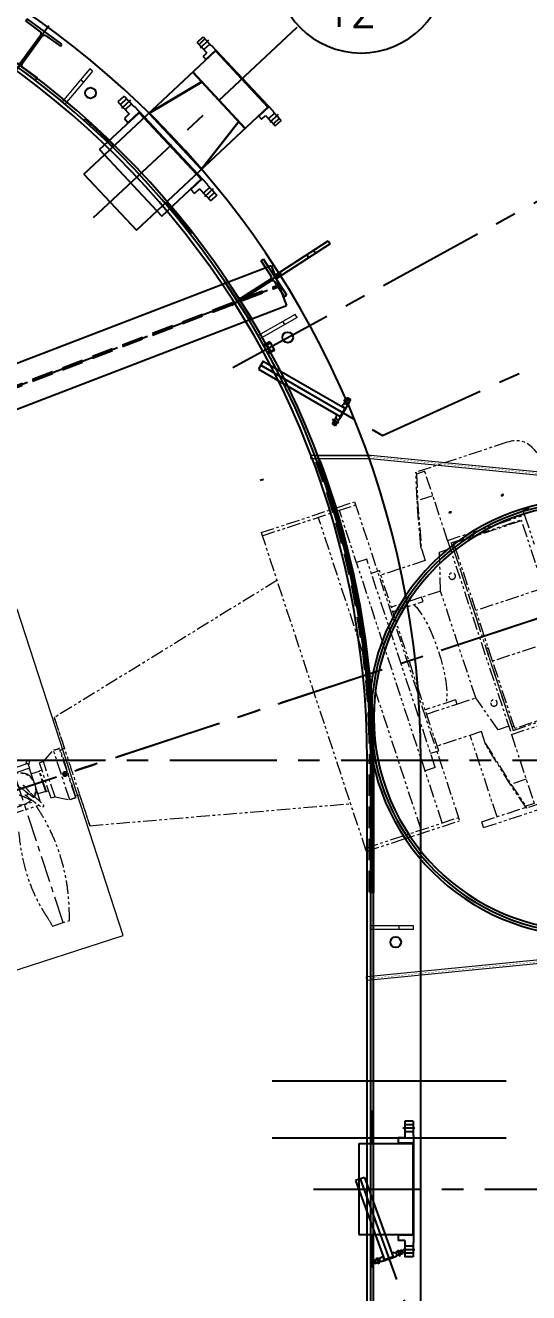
# Model space of a CAD drawing. Extents: x -1889 to 1550, y -1971 to 1122.
# Drawn here: x 444.5 to 515, y 594.8 to 772.2 of the extents above; entities that cross this region are included whole.
import ezdxf
from ezdxf.enums import TextEntityAlignment as Align

# ---------------------------------------------------------------- set-up
doc = ezdxf.new("R2010")
doc.units = 0
doc.header["$LTSCALE"] = 12
doc.header["$MEASUREMENT"] = 0
doc.header["$PDMODE"] = 33
doc.header["$PDSIZE"] = -0.5
for name, pattern in [('CENTER', [2, 1.25, -0.25, 0.25, -0.25]), ('HIDDEN', [0.375, 0.25, -0.125]), ('PHANTOM2', [1.25, 0.625, -0.125, 0.125, -0.125, 0.125, -0.125])]:
    doc.linetypes.add(name, pattern=pattern)
doc.layers.get('0').update_dxf_attribs({"linetype": 'CONTINUOUS'})
doc.layers.get('Defpoints').update_dxf_attribs({"linetype": 'CONTINUOUS'})
for name, color, linetype in [('1 PIPE', 7, 'CONTINUOUS'), ('1-150-RFSO', 14, 'CONTINUOUS'), ('10 PIPE', 7, 'CONTINUOUS'), ('10-150-RFSO', 14, 'CONTINUOUS'), ('12 PIPE', 7, 'CONTINUOUS'), ('12-150-RFSO', 14, 'CONTINUOUS'), ('3-4-THRDCPLG', 14, 'CONTINUOUS'), ('6X20', 3, 'CONTINUOUS'), ('CENTER', 6, 'CENTER'), ('COVER', 3, 'CONTINUOUS'), ('DIM', 1, 'CONTINUOUS'), ('REPAD', 7, 'CONTINUOUS'), ('ROOF', 140, 'CONTINUOUS'), ('SHELL', 40, 'CONTINUOUS'), ('stack conn.', 191, 'CONTINUOUS'), ('TEXT', 4, 'CONTINUOUS')]:
    doc.layers.add(name, color=color, linetype=linetype)
for name, color, linetype, lineweight in [('AM_0', 7, 'CONTINUOUS', 30), ('AM_11', 92, 'PHANTOM2', 25), ('AM_7', 142, 'CENTER', 25), ('Equipment-AM_0', 7, 'CONTINUOUS', 50), ('Equipment-AM_11', 92, 'PHANTOM2', 25), ('Equipment-AM_2', 5, 'CONTINUOUS', 50), ('Equipment-AM_3', 6, 'HIDDEN', 25)]:
    doc.layers.add(name, color=color, linetype=linetype, lineweight=lineweight)
doc.styles.add('ROMANS', font='ROMANS.shx', dxfattribs={"width": 0.85, "height": 5.76})
doc.styles.get("Standard").update_dxf_attribs({"font": 'sanss___.ttf'})
doc.dimstyles.get("Standard").update_dxf_attribs({"dimtxt": 0.18, "dimasz": 0.18, "dimexe": 0.18, "dimexo": 0.0625, "dimgap": 0.09, "dimtad": 0, "dimtih": 1, "dimtoh": 1, "dimdec": 4, "dimzin": 0, "dimdsep": 46, "dimtxsty": 'Standard', "dimcen": 0.09, "dimadec": 0, "dimazin": 0, "dimtfac": 1, "dimtdec": 4, "dimtofl": 0, "dimtmove": 0, "dimatfit": 3, "dimfxl": 1, "dimtolj": 1, "dimtzin": 0, "dimarcsym": 0})

# ---------------------------------------------------------------- blocks, each defined once
blk = doc.blocks.new('A$C1b871768')
at = {"layer": '6X20'}
for p, q in [((-5.88, 3), (-6.25, 3)), ((-6.25, 3), (-6.25, -3)), ((-5.88, 0.44), (-5.88, 3)), ((-0.38, 3), (0, 3)), ((-0.38, 0.44), (-0.38, 3)), ((0, 3), (0, -3)), ((-5.5, 0.12), (-0.75, 0.12)), ((-5.88, -0.44), (-5.88, -3)), ((-5.5, -0.12), (-0.75, -0.12)), ((-0.38, -0.44), (-0.38, -3)), ((-5.88, -3), (-6.25, -3)), ((-0.38, -3), (0, -3))]:
    blk.add_line(p, q, dxfattribs=at)
for points in [[(-5.5, 0.12, -0.083285), (-5.65, 0.15, -0.09084), (-5.77, 0.22, -0.104065), (-5.85, 0.32, -0.115836), (-5.88, 0.44, -0.115836)], [(-0.75, 0.12, 0.083285), (-0.6, 0.15, 0.09084), (-0.48, 0.22, 0.104065), (-0.4, 0.32, 0.115836), (-0.38, 0.44, 0.115836)], [(-5.5, -0.12, 0.083285), (-5.65, -0.15, 0.09084), (-5.77, -0.22, 0.104065), (-5.85, -0.32, 0.115836), (-5.88, -0.44, 0.115836)], [(-0.75, -0.12, -0.083285), (-0.6, -0.15, -0.09084), (-0.48, -0.22, -0.104065), (-0.4, -0.32, -0.115836), (-0.38, -0.44, -0.115836)]]:
    blk.add_lwpolyline(points, format="xyb", dxfattribs=at)
at = {"layer": 'CENTER'}
blk.add_line((-7.24, 0), (0.99, 0), dxfattribs=at)
blk = doc.blocks.new('*U143')
at = {"layer": 'CENTER', "color": 0, "transparency": 16777216}
blk.add_line((-10.06, 0), (44.88, 0), dxfattribs=at)
blk = doc.blocks.new('A$C7E8F1151')
at = {"layer": 'AM_11', "lineweight": 18, "ltscale": 0.25}
for p, q in [((178.9, 40.58), (196.51, 84.16)), ((196.33, 83.72), (209.11, 78.56)), ((196.51, 84.16), (209.28, 79)), ((146.23, 81.61), (149.57, 80.26)), ((146.5, 82.27), (150.36, 80.71)), ((157.67, 83.1), (193.87, 77.62)), ((150.23, 79.99), (150.43, 79.91)), ((150.57, 80.25), (150.43, 79.91)), ((204, 80.63), (186.74, 37.91)), ((149.81, 78.37), (149.33, 77.18)), ((152, 79.6), (150.05, 74.78)), ((151.18, 78.72), (150.07, 75.98)), ((151.18, 78.72), (150.12, 79.15)), ((151.27, 78.72), (150.14, 75.91)), ((152.53, 79.38), (150.58, 74.57)), ((151.18, 78.72), (151.27, 78.72)), ((151.6, 78.59), (151.27, 78.72)), ((154.63, 79.68), (151.88, 72.89)), ((152.53, 79.38), (152, 79.6)), ((152.53, 79.38), (154.63, 79.68)), ((155.43, 79.36), (152.69, 72.57)), ((155.39, 79.06), (152.87, 72.8)), ((154.77, 79.62), (154.63, 79.68)), ((155.37, 79), (155.3, 79.03)), ((155.43, 79.36), (155.36, 79.39)), ((155.39, 79.06), (155.99, 78.89)), ((206.88, 79.46), (189.62, 36.75)), ((191.67, 35.42), (209.28, 79)), ((214.47, 78.09), (209.98, 66.96)), ((212.7, 79.74), (212.38, 78.94)), ((212.38, 78.94), (218.42, 76.5)), ((212.7, 79.74), (221.06, 76.36)), ((148.44, 74.99), (144.24, 76.68)), ((148.7, 75.64), (144.86, 77.2)), ((150.07, 75.98), (149.01, 76.41)), ((218.51, 76.61), (216.11, 73.54)), ((216.11, 73.42), (218.41, 76.37)), ((218.41, 76.37), (218.51, 76.61)), ((219.54, 75.91), (218.41, 76.37)), ((230.96, 71.58), (218.51, 76.61)), ((148.44, 74.99), (148.7, 75.64)), ((150.58, 74.57), (150.05, 74.78)), ((150.07, 75.98), (150.14, 75.91)), ((150.46, 75.78), (150.14, 75.91)), ((150.58, 74.57), (151.88, 72.89)), ((215.73, 66.46), (219.54, 75.91)), ((152.03, 72.83), (151.88, 72.89)), ((152.89, 72.87), (152.82, 72.9)), ((152.87, 72.8), (153.41, 72.51)), ((212.16, 67.93), (216.11, 73.42)), ((216.11, 73.54), (212.26, 68.19)), ((218.19, 72.57), (216.11, 73.42)), ((152.69, 72.57), (152.61, 72.6)), ((205.39, 71.78), (193.89, 43.31)), ((205.39, 71.78), (204, 72.34)), ((205.71, 69.41), (195.76, 44.8)), ((204.61, 69.85), (205.71, 69.41)), ((181.54, 47.12), (151.7, 68.33)), ((211.51, 66.34), (205.45, 68.79)), ((212.16, 67.93), (211.51, 66.34)), ((212.26, 68.19), (212.16, 67.93)), ((205.02, 39.96), (215.73, 66.46)), ((205.56, 40.25), (215.91, 65.88)), ((213.82, 65.94), (210.4, 61.69)), ((215.28, 65.35), (213.82, 65.94)), ((215.73, 66.46), (226.24, 62.22)), ((215.91, 65.88), (225.48, 62.01)), ((203.68, 64.41), (207.82, 62.74)), ((215.75, 65.37), (211.83, 55.67)), ((216.15, 65.61), (212.43, 56.41)), ((215.71, 65.38), (216.01, 65.27)), ((225.42, 61.87), (216.15, 65.61)), ((207.58, 62.15), (203.45, 63.82)), ((207.58, 62.15), (207.82, 62.74)), ((207.82, 62.74), (210.4, 61.69)), ((210.4, 61.69), (204.5, 47.09)), ((212.43, 56.41), (209.63, 49.48)), ((211.83, 55.67), (211.44, 54.69)), ((221.7, 52.67), (212.43, 56.41)), ((211.69, 54.59), (211.4, 54.71)), ((201.92, 48.14), (197.79, 49.8)), ((198.02, 50.39), (202.15, 48.72)), ((209.71, 50.43), (205.8, 40.73)), ((210.11, 51.41), (209.71, 50.43)), ((210.37, 51.3), (210.07, 51.42)), ((202.15, 48.72), (201.92, 48.14)), ((204.5, 47.09), (201.92, 48.14)), ((209.63, 49.48), (205.91, 40.28)), ((218.9, 45.73), (209.63, 49.48)), ((204.5, 47.09), (204.01, 41.66)), ((194.67, 45.25), (195.76, 44.8)), ((202.08, 42.98), (196.02, 45.42)), ((218.9, 45.73), (215.18, 36.53)), ((193.89, 43.31), (192.5, 43.87)), ((201.43, 41.39), (202.08, 42.98)), ((179.07, 41.01), (191.85, 35.85)), ((201.33, 41.12), (200.38, 34.6)), ((200.46, 34.69), (201.43, 41.39)), ((201.43, 41.39), (201.33, 41.12)), ((204.01, 41.66), (205.47, 41.07)), ((178.9, 40.58), (191.67, 35.42)), ((205.02, 39.96), (201.2, 30.51)), ((205.02, 39.96), (215.53, 35.71)), ((205.56, 40.25), (215.12, 36.39)), ((206.05, 40.63), (205.76, 40.74)), ((215.18, 36.53), (205.91, 40.28)), ((215.53, 35.71), (217.14, 39.68)), ((215.12, 36.39), (215.18, 36.53)), ((215.27, 35.06), (215.53, 35.71)), ((200.38, 34.6), (199.97, 30.73)), ((200.07, 30.97), (200.46, 34.69)), ((202.55, 33.85), (200.46, 34.69)), ((216.07, 34.73), (215.27, 35.06)), ((199.97, 30.73), (200.07, 30.97)), ((212.42, 25.7), (199.97, 30.73)), ((201.2, 30.51), (200.07, 30.97))]:
    blk.add_line(p, q, dxfattribs=at)
for centre, radius in [((153.69, 76.11), 0.197), ((213, 62.23), 0.453), ((205.99, 44.9), 0.453)]:
    blk.add_circle(centre, radius, dxfattribs=at)
for centre, radius, start, end in [((147.47, 78.63), 2.26, 40.0119, 195.9902), ((148.9, 78.74), 1.87, 36.2776, 40.6301), ((147.47, 78.63), 2.26, 213.9377, 22.2566), ((144.3, 84.1), 6.59, 288.0503, 310.75), ((148.47, 79.26), 0.197, 310.75, 130.75), ((148.41, 77.55), 1.87, 275.3699, 279.7224)]:
    blk.add_arc(centre, radius, start, end, dxfattribs=at)
blk.add_ellipse((202.84, 56.25), major_axis=(2.95, 7.3), ratio=0.260474, start_param=3.544308, end_param=5.880469, dxfattribs=at)
for centre in [(205.12, 36), (212.24, 33.13)]:
    blk.add_ellipse(centre, major_axis=(0.164, -0.066), ratio=0.409923, dxfattribs=at)
for points, knots in [([(147.77, 84.6), (147.92, 85.59), (148.12, 86.57), (148.62, 88.51), (148.92, 89.47), (149.6, 91.28), (149.98, 92.13), (150.78, 93.65), (151.18, 94.33), (151.78, 95.21), (151.94, 95.45), (152.27, 95.91), (152.45, 96.15), (152.6, 96.36)], [0, 0, 0, 0, 7.653732, 7.653732, 15.300348, 15.300348, 22.393792, 22.393792, 28.40915, 28.40915, 30.624819, 30.624819, 32.850872, 32.850872, 32.850872, 32.850872]), ([(155.67, 96.54), (155.63, 95.72), (155.56, 94.87), (155.34, 93.21), (155.2, 92.38), (154.85, 90.81), (154.65, 90.05), (154.2, 88.6), (153.94, 87.9), (153.4, 86.55), (153.1, 85.9), (152.46, 84.63), (152.11, 84.01), (151.38, 82.81), (150.99, 82.22), (150.39, 81.38), (150.19, 81.12), (149.99, 80.86)], [0, 0, 0, 0, 6.979555, 6.979555, 13.589523, 13.589523, 19.605925, 19.605925, 25.238521, 25.238521, 30.698867, 30.698867, 36.177533, 36.177533, 41.846552, 41.846552, 44.568185, 44.568185, 44.568185, 44.568185]), ([(157.67, 83.1), (157.66, 83.08), (157.6, 82.92), (157.49, 82.64), (157.36, 82.33), (157.17, 81.85), (156.93, 81.24), (156.7, 80.67), (156.42, 79.98), (156.11, 79.21), (155.81, 78.44), (155.47, 77.6), (155.12, 76.74), (154.77, 75.88), (154.42, 75), (154.07, 74.15), (153.73, 73.3), (153.4, 72.48), (153.1, 71.75), (152.8, 71.01), (152.54, 70.36), (152.32, 69.84), (152.11, 69.31), (151.94, 68.91), (151.84, 68.65), (151.75, 68.43), (151.7, 68.32), (151.7, 68.33)], [3.162767, 3.162767, 3.162767, 3.162767, 3.494281, 3.494281, 3.494281, 3.864937, 3.864937, 3.864937, 4.218341, 4.218341, 4.218341, 4.571649, 4.571649, 4.571649, 4.924836, 4.924836, 4.924836, 5.277871, 5.277871, 5.277871, 5.630759, 5.630759, 5.630759, 5.983556, 5.983556, 5.983556, 6.283185, 6.283185, 6.283185, 6.283185]), ([(155.95, 78.9), (156.09, 79.26), (156.23, 79.59), (156.36, 79.91), (156.65, 80.63), (156.91, 81.25), (157.11, 81.75), (157.31, 82.25), (157.47, 82.63), (157.56, 82.85), (157.63, 83.01), (157.66, 83.1), (157.67, 83.1), (157.67, 83.1), (157.67, 83.1), (157.67, 83.1)], [2.0172, 2.0172, 2.0172, 2.0172, 2.175146, 2.175146, 2.175146, 2.528546, 2.528546, 2.528546, 2.881984, 2.881984, 2.881984, 3.141593, 3.141593, 3.141593, 3.162767, 3.162767, 3.162767, 3.162767]), ([(147.52, 79.45), (147.55, 79.46), (147.57, 79.46), (147.66, 79.49), (147.73, 79.51), (148.02, 79.59), (148.23, 79.67), (148.93, 79.94), (149.41, 80.17), (149.87, 80.42), (149.96, 80.47), (150.04, 80.51)], [0, 0, 0, 0, 0.449507, 0.449507, 1.797254, 1.797254, 5.841303, 5.841303, 14.80828, 14.80828, 17.264303, 17.264303, 17.264303, 17.264303]), ([(148.36, 79.42), (148.77, 79.69), (149.13, 79.93), (149.75, 80.33), (150.01, 80.49), (150.4, 80.73), (150.54, 80.82), (150.68, 80.89), (150.71, 80.91), (150.77, 80.93), (150.78, 80.93), (150.81, 80.93), (150.82, 80.94), (150.87, 80.93), (150.89, 80.93), (150.93, 80.91), (150.95, 80.9), (150.98, 80.87), (151, 80.84), (151.03, 80.78), (151.03, 80.75), (151.03, 80.7), (151.02, 80.68), (151.01, 80.65), (151.01, 80.64), (150.99, 80.61), (150.98, 80.6), (150.95, 80.56), (150.92, 80.54), (150.81, 80.44), (150.69, 80.35), (150.53, 80.22)], [0, 0, 0, 0, 6.995978, 6.995978, 13.62516, 13.62516, 19.677384, 19.677384, 22.584203, 22.584203, 23.212089, 23.212089, 23.684226, 23.684226, 24.084161, 24.084161, 24.272384, 24.272384, 24.626608, 24.626608, 24.980767, 24.980767, 25.333398, 25.333398, 25.749267, 25.749267, 26.59786, 26.59786, 29.139566, 29.139566, 34.936509, 34.936509, 34.936509, 34.936509]), ([(150.53, 80.22), (150.4, 80.12), (150.18, 79.96), (149.71, 79.6), (149.5, 79.44), (149.18, 79.17), (149.06, 79.06), (148.95, 78.96)], [0, 0, 0, 0, 4.730935, 4.730935, 8.359402, 8.359402, 10.638255, 10.638255, 10.638255, 10.638255]), ([(149.23, 80.09), (149.22, 80.1), (149.21, 80.11), (149.15, 80.17), (149.1, 80.21), (149.05, 80.25)], [-2.6470738, -2.6470738, -2.6470738, -2.6470738, -2.5432912, -2.5432912, -2.0525844, -2.0525844, -2.0525844, -2.0525844]), ([(150.4, 79.85), (150.4, 79.85), (150.4, 79.84), (150.38, 79.8), (150.38, 79.78), (150.36, 79.74), (150.35, 79.72), (150.33, 79.67), (150.32, 79.64), (150.3, 79.58), (150.28, 79.55), (150.25, 79.47), (150.23, 79.42), (150.18, 79.29), (150.15, 79.22), (150.1, 79.1), (150.08, 79.04), (150.02, 78.91), (149.99, 78.84), (149.94, 78.71), (149.92, 78.64), (149.86, 78.51), (149.83, 78.44), (149.81, 78.37)], [0, 0, 0, 0, 1.291349, 1.291349, 1.937023, 1.937023, 2.582697, 2.582697, 3.090035, 3.090035, 3.597372, 3.597372, 4.311666, 4.311666, 5.02596, 5.02596, 5.595417, 5.595417, 6.164873, 6.164873, 6.686993, 6.686993, 7.209113, 7.209113, 7.209113, 7.209113]), ([(148.95, 78.96), (148.9, 78.91), (148.84, 78.86), (148.79, 78.8), (148.7, 78.72), (148.61, 78.63), (148.53, 78.55), (148.4, 78.43), (148.28, 78.32), (148.19, 78.23), (148.1, 78.14), (148.04, 78.08), (148.01, 78.06)], [0.3542157, 0.3542157, 0.3542157, 0.3542157, 0.446679, 0.446679, 0.446679, 0.5884091, 0.5884091, 0.5884091, 0.7967182, 0.7967182, 0.7967182, 1, 1, 1, 1]), ([(149.57, 79.71), (149.57, 79.71), (149.56, 79.7), (149.5, 79.67), (149.43, 79.62), (149.23, 79.49), (149.09, 79.4), (148.72, 79.15), (148.48, 78.98), (148.19, 78.78), (148.14, 78.75), (148.1, 78.72)], [14.726358, 14.726358, 14.726358, 14.726358, 15.953512, 15.953512, 18.610397, 18.610397, 22.145019, 22.145019, 26.877729, 26.877729, 27.74245, 27.74245, 27.74245, 27.74245]), ([(149.73, 78.48), (149.74, 78.53), (149.76, 78.57), (149.78, 78.69), (149.79, 78.76), (149.8, 78.9), (149.8, 78.98), (149.78, 79.14), (149.76, 79.22), (149.72, 79.37), (149.68, 79.46), (149.64, 79.55)], [-6.897985, -6.897985, -6.897985, -6.897985, -6.568214, -6.568214, -6.058494, -6.058494, -5.501463, -5.501463, -4.944433, -4.944433, -4.290403, -4.290403, -4.290403, -4.290403]), ([(155.36, 79.39), (155.36, 79.39), (155.35, 79.39), (155.32, 79.4), (155.29, 79.41), (155.24, 79.43), (155.21, 79.44), (155.13, 79.46), (155.1, 79.48), (155.02, 79.51), (154.98, 79.52), (154.91, 79.56), (154.88, 79.57), (154.83, 79.6), (154.81, 79.61), (154.78, 79.62), (154.77, 79.62), (154.77, 79.62)], [1.206037, 1.206037, 1.206037, 1.206037, 1.507546, 1.507546, 1.809055, 1.809055, 2.110565, 2.110565, 2.412074, 2.412074, 2.713584, 2.713584, 3.015093, 3.015093, 3.316602, 3.316602, 3.618111, 3.618111, 3.618111, 3.618111]), ([(147.47, 76.36), (147.54, 76.35), (147.61, 76.35), (147.74, 76.35), (147.81, 76.35), (147.95, 76.36), (148.03, 76.36), (148.18, 76.39), (148.28, 76.42), (148.47, 76.48), (148.56, 76.52), (148.7, 76.61), (148.77, 76.65), (148.89, 76.75), (148.95, 76.81), (149.04, 76.91), (149.09, 76.97), (149.15, 77.08), (149.17, 77.12), (149.19, 77.16)], [16.208453, 16.208453, 16.208453, 16.208453, 16.69916, 16.69916, 17.198579, 17.198579, 17.697998, 17.697998, 18.399149, 18.399149, 19.100301, 19.100301, 19.657332, 19.657332, 20.214362, 20.214362, 20.724082, 20.724082, 21.053853, 21.053853, 21.053853, 21.053853]), ([(149.33, 77.18), (149.3, 77.12), (149.27, 77.05), (149.22, 76.91), (149.19, 76.85), (149.14, 76.72), (149.11, 76.65), (149.06, 76.52), (149.03, 76.45), (148.98, 76.33), (148.95, 76.26), (148.9, 76.14), (148.88, 76.08), (148.85, 76.01), (148.84, 75.97), (148.81, 75.91), (148.8, 75.89), (148.78, 75.84), (148.77, 75.82), (148.76, 75.78), (148.75, 75.76), (148.74, 75.72), (148.73, 75.71), (148.73, 75.71)], [7.209113, 7.209113, 7.209113, 7.209113, 7.731233, 7.731233, 8.253353, 8.253353, 8.822809, 8.822809, 9.392266, 9.392266, 10.10656, 10.10656, 10.820854, 10.820854, 11.328191, 11.328191, 11.835529, 11.835529, 12.481203, 12.481203, 13.126878, 13.126878, 14.418226, 14.418226, 14.418226, 14.418226]), ([(153.4, 76.23), (153.41, 76.27), (153.44, 76.3), (153.5, 76.36), (153.53, 76.39), (153.61, 76.42), (153.65, 76.43), (153.73, 76.43), (153.77, 76.42), (153.81, 76.4), (153.85, 76.39), (153.88, 76.37), (153.94, 76.31), (153.97, 76.27), (154, 76.2), (154.01, 76.16), (154.01, 76.07), (154, 76.03), (153.98, 75.99)], [3.618111, 3.618111, 3.618111, 3.618111, 3.91962, 3.91962, 4.221129, 4.221129, 4.522639, 4.522639, 4.824148, 4.824148, 4.824148, 5.125658, 5.125658, 5.427168, 5.427168, 5.728677, 5.728677, 6.030186, 6.030186, 6.030186, 6.030186]), ([(148.57, 75.31), (148.6, 75.13), (148.61, 74.99), (148.63, 74.85), (148.63, 74.81), (148.62, 74.75), (148.62, 74.74), (148.62, 74.72), (148.61, 74.7), (148.59, 74.66), (148.58, 74.64), (148.54, 74.61), (148.51, 74.59), (148.45, 74.57), (148.42, 74.57), (148.36, 74.58), (148.34, 74.59), (148.31, 74.61), (148.29, 74.62), (148.27, 74.64), (148.26, 74.65), (148.24, 74.68), (148.23, 74.7), (148.21, 74.75), (148.2, 74.79), (148.16, 74.92), (148.13, 75.01), (148.1, 75.12)], [0.404539, 0.404539, 0.404539, 0.404539, 5.785347, 5.785347, 8.671714, 8.671714, 9.257734, 9.257734, 9.698493, 9.698493, 10.055867, 10.055867, 10.428098, 10.428098, 10.728524, 10.728524, 11.0358, 11.0358, 11.365764, 11.365764, 11.833515, 11.833515, 12.836562, 12.836562, 15.842159, 15.842159, 19.602933, 19.602933, 19.602933, 19.602933]), ([(153.98, 75.99), (153.97, 75.96), (153.95, 75.92), (153.89, 75.86), (153.85, 75.84), (153.78, 75.81), (153.74, 75.8), (153.65, 75.8), (153.61, 75.8), (153.54, 75.83), (153.5, 75.86), (153.44, 75.92), (153.42, 75.95), (153.39, 76.02), (153.38, 76.07), (153.38, 76.15), (153.39, 76.19), (153.4, 76.23)], [1.206037, 1.206037, 1.206037, 1.206037, 1.507546, 1.507546, 1.809055, 1.809055, 2.110565, 2.110565, 2.412074, 2.412074, 2.713584, 2.713584, 3.015093, 3.015093, 3.316602, 3.316602, 3.618111, 3.618111, 3.618111, 3.618111]), ([(153.81, 76.06), (153.81, 76.05), (153.8, 76.03), (153.77, 76.01), (153.76, 76), (153.73, 75.98), (153.71, 75.98), (153.68, 75.98), (153.66, 75.98), (153.63, 76), (153.61, 76.01), (153.59, 76.03), (153.58, 76.05), (153.57, 76.08), (153.56, 76.09), (153.56, 76.13), (153.56, 76.15), (153.57, 76.16)], [0.500823, 0.500823, 0.500823, 0.500823, 0.626029, 0.626029, 0.751235, 0.751235, 0.876441, 0.876441, 1.001647, 1.001647, 1.126853, 1.126853, 1.252058, 1.252058, 1.377264, 1.377264, 1.50247, 1.50247, 1.50247, 1.50247]), ([(153.57, 76.16), (153.58, 76.18), (153.59, 76.19), (153.61, 76.22), (153.63, 76.23), (153.66, 76.24), (153.67, 76.24), (153.71, 76.24), (153.73, 76.24), (153.74, 76.23), (153.76, 76.23), (153.77, 76.22), (153.8, 76.19), (153.81, 76.18), (153.82, 76.15), (153.82, 76.13), (153.82, 76.1), (153.82, 76.08), (153.81, 76.06)], [1.50247, 1.50247, 1.50247, 1.50247, 1.627676, 1.627676, 1.752882, 1.752882, 1.878088, 1.878088, 2.003293, 2.003293, 2.003293, 2.128499, 2.128499, 2.253705, 2.253705, 2.378911, 2.378911, 2.504117, 2.504117, 2.504117, 2.504117]), ([(152.03, 72.83), (152.03, 72.83), (152.04, 72.83), (152.07, 72.82), (152.09, 72.82), (152.14, 72.8), (152.18, 72.79), (152.25, 72.76), (152.29, 72.74), (152.33, 72.73), (152.36, 72.71), (152.4, 72.7), (152.47, 72.67), (152.5, 72.65), (152.55, 72.63), (152.58, 72.62), (152.61, 72.6), (152.61, 72.6), (152.61, 72.6)], [3.618111, 3.618111, 3.618111, 3.618111, 3.91962, 3.91962, 4.221129, 4.221129, 4.522639, 4.522639, 4.824148, 4.824148, 4.824148, 5.125658, 5.125658, 5.427168, 5.427168, 5.728677, 5.728677, 6.030186, 6.030186, 6.030186, 6.030186]), ([(151.7, 68.33), (151.7, 68.33), (151.7, 68.33), (151.7, 68.34), (151.72, 68.38), (151.8, 68.59), (151.93, 68.93), (152.07, 69.28), (152.27, 69.76), (152.51, 70.37), (152.75, 70.97), (153.03, 71.68), (153.35, 72.46), (153.36, 72.48), (153.37, 72.51), (153.38, 72.53)], [0, 0, 0, 0, 0.053169, 0.053169, 0.053169, 0.406064, 0.406064, 0.406064, 0.759992, 0.759992, 0.759992, 1.11384, 1.11384, 1.11384, 1.124392, 1.124392, 1.124392, 1.124392])]:
    blk.add_open_spline(points, degree=3, knots=knots, dxfattribs=at)
for points in [[(152.6, 96.36), (152.86, 96.72), (153.12, 97.1), (153.37, 97.47)], [(224.46, 33.65), (218.33, 35.7), (218.47, 23.25), (212.42, 25.7)]]:
    blk.add_open_spline(points, degree=3, dxfattribs=at)
at = {"layer": 'AM_7', "lineweight": 18, "ltscale": 0.25}
blk.add_line((154.84, 96.88), (140.09, 60.37), dxfattribs=at)
at = {"layer": 'AM_7'}
blk.add_line((138.66, 82.18), (258.4, 33.8), dxfattribs=at)
at = {"layer": 'Equipment-AM_0', "elevation": 0.01}
blk.add_lwpolyline([(197.83, 89.8), (196.61, 71.26, -0.010843), (196.15, 65.99, -0.078144), (186.35, 30.02, -0.078144)], format="xyb", dxfattribs=at)
at = {"layer": 'Equipment-AM_11', "lineweight": 18, "ltscale": 0.25}
blk.add_line((153.37, 97.47), (155.67, 96.54), dxfattribs=at)
at = {"layer": 'Equipment-AM_3'}
for p, q in [((197.33, 89.83, 0.01), (197.83, 89.8, 0.01)), ((178.25, 33.25, 0.01), (178.73, 33.1, 0.01))]:
    blk.add_line(p, q, dxfattribs=at)
at = {"layer": 'Equipment-AM_3', "elevation": 0.01}
blk.add_lwpolyline([(197.33, 89.83), (196.11, 71.29, -0.010822), (195.65, 66.05, -0.078267), (185.87, 30.17, -0.078267)], format="xyb", dxfattribs=at)
blk = doc.blocks.new('A$C85d14db1')
at = {"layer": 'AM_0', "lineweight": 18}
for p, q in [((79.38, 227.27), (76.8, 224.21)), ((80.66, 228.8), (79.38, 227.27)), ((79.76, 226.94), (79.38, 227.27)), ((81.05, 228.47), (79.76, 226.94)), ((81.05, 228.47), (80.66, 228.8)), ((79.76, 226.94), (77.18, 223.88)), ((76.99, 224.05), (76.8, 224.21)), ((107.71, 193.45), (104.23, 191.47)), ((109.44, 194.44), (107.71, 193.45)), ((107.95, 193.01), (107.71, 193.45)), ((109.69, 194), (107.95, 193.01)), ((109.69, 194), (109.44, 194.44)), ((107.95, 193.01), (104.48, 191.03))]:
    blk.add_line(p, q, dxfattribs=at)
at = {"layer": 'Equipment-AM_0', "lineweight": 18}
for p, q in [((124, 108.82), (120, 108.82)), ((124, 108.32), (120, 108.32)), ((124, 108.32), (124, 108.82)), ((126, 108.82), (124, 108.82)), ((126, 108.32), (124, 108.32)), ((126, 108.32), (126, 108.82))]:
    blk.add_line(p, q, dxfattribs=at)
blk = doc.blocks.new('Nozzle Callout')
blk.add_line((0.25, 0), (-0.25, 0))
blk.add_circle((0, 0), 0.25)
at = {"style": 'ROMANS', "width": 0.9}
for tag, p in [('NZ-ID', (0, 0.125)), ('NZ-SZ', (0, -0.125))]:
    blk.add_attdef(tag, text='', height=0.0975, dxfattribs=at).set_placement(p, align=Align.MIDDLE)
blk = doc.blocks.new('A$Cff0bea57')
at = {"layer": '3-4-THRDCPLG'}
for p, q in [((-0.69, 1), (-0.69, 0)), ((-0.69, 1), (0.69, 1)), ((0.69, 0), (-0.69, 0)), ((-0.51, 0.45), (-0.53, 1)), ((-0.51, 0.45), (0.51, 0.45)), ((-0.46, 0.45), (-0.46, 0)), ((0.46, 0.45), (0.46, 0)), ((0.51, 0.45), (0.53, 1)), ((0.69, 1), (0.69, 0))]:
    blk.add_line(p, q, dxfattribs=at)
blk = doc.blocks.new('*D200')
at = {"layer": 'Defpoints', "color": 0, "transparency": 16777216}
for p in [(556.98, 702.64, -0.01), (170.01, 669.33), (575.7, 669.33), (434.32, 662.25, -0.01), (405.68, 658.54)]:
    blk.add_point(p, dxfattribs=at)
at = {"layer": 'DIM', "color": 0, "lineweight": -2, "transparency": 16777216}
blk.add_line((428.62, 660.38), (404.26, 652.36), dxfattribs=at)
for start, end in [(167.1226, 173.5613), (204.663, 211.1017)]:
    blk.add_arc((455.82, 669.33), 51.28, start, end, dxfattribs=at)
at = {"layer": 'DIM', "color": 0, "transparency": 16777216}
for points in [[(405.81, 675.03), (403.9, 675.14), (404.53, 669.33)], [(408.32, 647.58), (410.1, 648.28), (407.11, 653.29)]]:
    blk.add_solid(points, dxfattribs=at)
at = {"layer": 'DIM', "color": 0, "transparency": 16777216, "insert": (405.03, 662.18), "char_height": 5.76, "attachment_point": 5, "style": 'ROMANS'}
blk.add_mtext('\\A1;18°', dxfattribs=at)
blk = doc.blocks.new('A$Ce1fdb81c')
at = {"layer": '12 PIPE'}
for p, q in [((-5.58, 3.51), (-0.06, 8.68)), ((-0.06, 8.68), (8.65, -0.63)), ((-5.58, 3.51), (3.14, -5.8)), ((3.14, -5.8), (8.65, -0.63))]:
    blk.add_line(p, q, dxfattribs=at)
at = {"layer": '12-150-RFSO'}
for p, q in [((-2.15, 11), (-3.02, 10.19)), ((-2.15, 11), (-0.78, 9.54)), ((-3.02, 10.19), (-1.44, 8.5)), ((-1.81, 10.63), (-2.67, 9.82)), ((-1.12, 9.9), (-1.99, 9.09)), ((-0.78, 9.54), (-0.74, 9.58)), ((-0.74, 9.58), (9.51, -1.37)), ((-1.44, 8.5), (-2.12, 7.86)), ((-2.12, 7.86), (-1.57, 7.27)), ((-0.01, 8.81), (-1.61, 7.31)), ((8.79, -0.6), (7.19, -2.09)), ((9.47, -1.41), (9.51, -1.37)), ((9.47, -1.41), (10.83, -2.87)), ((7.15, -2.04), (7.7, -2.64)), ((8.39, -2), (7.7, -2.64)), ((8.39, -2), (9.97, -3.68)), ((9.81, -1.78), (8.94, -2.59)), ((10.49, -2.51), (9.62, -3.32)), ((10.83, -2.87), (9.97, -3.68))]:
    blk.add_line(p, q, dxfattribs=at)
at = {"layer": 'CENTER'}
for p, q in [((-1.28, 10.44), (-2.51, 9.29)), ((10.33, -1.97), (9.1, -3.12))]:
    blk.add_line(p, q, dxfattribs=at)
at = {"layer": 'REPAD'}
for p, q in [((-7.78, 7.6), (-7.62, 7.78)), ((7.06, -8.27), (7.26, -8.12))]:
    blk.add_line(p, q, dxfattribs=at)
for points in [[(-4.3, 4.71, 0.009403), (-7.62, 7.78)], [(7.26, -8.12, 0.009403), (4.41, -4.6, 0.009403)]]:
    blk.add_lwpolyline(points, format="xyb", dxfattribs=at)
blk = doc.blocks.new('A$C91247927')
at = {"layer": 'COVER', "linetype": 'HIDDEN'}
for p, q in [((0.53, -50.25), (12.53, -50.25)), ((0.53, -51.75), (0.53, -50.25)), ((12.53, -51.75), (0.53, -51.75)), ((12.53, -50.25), (12.53, -51.75))]:
    blk.add_line(p, q, dxfattribs=at)
at = {"layer": 'REPAD', "linetype": 'HIDDEN'}
for p, q in [((-11.47, -100.91), (-11.47, 100.91)), ((24.53, 97.36), (24.53, -97.36))]:
    blk.add_line(p, q, dxfattribs=at)
at = {"layer": 'stack conn.'}
for radius in [91.69, 90.56, 89.44]:
    blk.add_circle((0, 0), radius, dxfattribs=at)
blk = doc.blocks.new('A$C9004e70c')
at = {"layer": 'Defpoints'}
for p, q in [((138.96, 87.1), (106.2, 87.1)), ((138.96, 79.1), (106.2, 79.1))]:
    blk.add_line(p, q, dxfattribs=at)

msp = doc.modelspace()

# ---------------------------------------------------------------- linework, layer by layer
at = {"layer": '1 PIPE'}
for p, q in [((477.80158, 725.22563), (477.14408, 724.08681)), ((477.14408, 724.08681), (488.56462, 717.49315)), ((477.80158, 725.22563), (489.22212, 718.63198)), ((489.22212, 718.63198), (488.56462, 717.49315)), ((491.97253, 610.96753), (490.73684, 610.51778)), ((490.73684, 610.51778), (494.78323, 599.4004)), ((491.97253, 610.96753), (496.01893, 599.85015)), ((496.01893, 599.85015), (494.78323, 599.4004))]:
    msp.add_line(p, q, dxfattribs=at)
at = {"layer": '1-150-RFSO'}
for p, q in [((489.50162, 718.86609), (488.50162, 717.13404)), ((488.94473, 719.15153), (488.78911, 718.88198)), ((489.34162, 718.58896), (488.80036, 718.90146)), ((488.94473, 719.15153), (488.99886, 719.12028)), ((489.57698, 720.12162), (488.99886, 719.12028)), ((489.5725, 719.11385), (489.13948, 719.36385)), ((490.01, 719.87162), (489.4475, 718.89734)), ((489.4475, 718.89734), (489.50162, 718.86609)), ((489.885, 719.65511), (489.45198, 719.90511)), ((489.57698, 720.12162), (490.01, 719.87162)), ((488.03011, 717.44235), (487.45198, 716.44101)), ((488.4475, 717.16529), (487.885, 716.19101)), ((488.3225, 716.94878), (487.88948, 717.19878)), ((488.13161, 717.74315), (487.97598, 717.4736)), ((487.97598, 717.4736), (488.03011, 717.44235)), ((488.66162, 717.41117), (488.12036, 717.72367)), ((488.4475, 717.16529), (488.50162, 717.13404)), ((487.45198, 716.44101), (487.885, 716.19101)), ((488.01, 716.40752), (487.57698, 716.65752)), ((494.34112, 599.70506), (493.2546, 599.3096)), ((494.61222, 599.87024), (494.31974, 599.76379)), ((494.31974, 599.76379), (494.34112, 599.70506)), ((496.38353, 599.84983), (494.50414, 599.16579)), ((494.80484, 599.27524), (494.59108, 599.86255)), ((496.1404, 600.42645), (495.84792, 600.32)), ((496.08282, 599.74039), (495.86906, 600.3277)), ((496.1404, 600.42645), (496.16177, 600.36772)), ((497.24829, 600.76318), (496.16177, 600.36772)), ((497.4193, 600.29334), (496.36215, 599.90857)), ((496.36215, 599.90857), (496.38353, 599.84983)), ((496.59707, 599.99407), (496.42606, 600.46392)), ((497.18438, 600.20783), (497.01337, 600.67768)), ((497.24829, 600.76318), (497.4193, 600.29334)), ((493.2546, 599.3096), (493.42561, 598.83975)), ((494.48276, 599.22452), (493.42561, 598.83975)), ((493.66053, 598.92526), (493.48952, 599.3951)), ((494.24784, 599.13902), (494.07683, 599.60887)), ((494.48276, 599.22452), (494.50414, 599.16579))]:
    msp.add_line(p, q, dxfattribs=at)
at = {"layer": '10 PIPE'}
for p, q in [((452.69998, 751.40905), (471.1228, 768.64882)), ((471.1228, 768.64882), (478.46799, 760.79957)), ((460.04517, 743.5598), (478.46799, 760.79957)), ((452.69998, 751.40905), (460.04517, 743.5598))]:
    msp.add_line(p, q, dxfattribs=at)
at = {"layer": '10-150-RFSO'}
for p, q in [((468.55341, 769.83951), (469.37484, 770.6082)), ((469.63107, 770.33439), (468.80964, 769.5657)), ((469.37484, 770.6082), (470.48516, 769.42168)), ((468.55341, 769.83951), (469.91996, 768.37919)), ((469.37233, 767.86673), (469.91996, 768.37919)), ((470.31434, 769.60422), (469.49291, 768.83554)), ((471.16966, 768.78169), (469.75497, 767.45784)), ((470.48516, 769.42168), (470.5308, 769.46439)), ((470.5308, 769.46439), (479.24254, 760.15482)), ((469.37233, 767.86673), (469.79938, 767.41038)), ((477.14457, 759.56114), (477.57162, 759.10479)), ((478.60368, 760.83752), (477.18899, 759.51368)), ((477.57162, 759.10479), (478.11924, 759.61724)), ((478.11924, 759.61724), (479.48579, 758.15692)), ((479.36772, 759.92957), (478.54629, 759.16089)), ((479.1969, 760.11211), (479.24254, 760.15482)), ((479.1969, 760.11211), (480.30722, 758.9256)), ((480.05099, 759.19941), (479.22956, 758.43073)), ((479.48579, 758.15692), (480.30722, 758.9256))]:
    msp.add_line(p, q, dxfattribs=at)
at = {"layer": '12 PIPE'}
for p, q in [((491.18714, 615.70721), (491.18714, 602.95721)), ((491.18714, 615.70721), (498.74145, 615.70721)), ((498.74145, 615.70721), (498.74145, 602.95721)), ((491.18714, 602.95721), (498.74145, 602.95721))]:
    msp.add_line(p, q, dxfattribs=at)
at = {"layer": '12-150-RFSO'}
for p, q in [((497.61645, 618.83221), (497.61645, 616.51971)), ((498.80395, 618.83221), (497.61645, 618.83221)), ((498.80395, 618.33221), (497.61645, 618.33221)), ((498.80395, 618.83221), (498.80395, 616.83221)), ((497.61645, 616.51971), (496.67895, 616.51971)), ((496.67895, 616.51971), (496.67895, 615.70721)), ((498.86645, 615.77221), (496.67895, 615.77221)), ((498.80395, 617.33221), (497.61645, 617.33221)), ((498.80395, 616.83221), (498.86645, 616.83221)), ((498.86645, 616.83221), (498.86645, 601.83221)), ((496.67895, 602.95721), (496.67895, 602.14471)), ((498.86645, 602.89221), (496.67895, 602.89221)), ((497.61645, 602.14471), (496.67895, 602.14471)), ((497.61645, 602.14471), (497.61645, 599.83221)), ((498.80395, 601.83221), (498.80395, 599.83221)), ((498.80395, 601.83221), (498.86645, 601.83221)), ((498.80395, 601.33221), (497.61645, 601.33221)), ((498.80395, 600.33221), (497.61645, 600.33221)), ((498.80395, 599.83221), (497.61645, 599.83221))]:
    msp.add_line(p, q, dxfattribs=at)
at = {"layer": '6X20'}
for p, q in [((306.85731, 672.54564), (478.92614, 738.59668)), ((306.85731, 666.11877), (481.07634, 732.9952))]:
    msp.add_line(p, q, dxfattribs=at)
at = {"layer": '6X20', "linetype": 'HIDDEN'}
for p, q in [((306.85731, 669.4661), (479.95644, 735.91263)), ((306.85731, 669.19831), (480.04604, 735.67924))]:
    msp.add_line(p, q, dxfattribs=at)
at = {"layer": 'AM_0'}
for p, q in [((475.27928, 757.81563), (467.95137, 765.68104)), ((469.22749, 764.31132), (461.83223, 759.95486)), ((461.83223, 759.95486), (469.17742, 752.10561)), ((469.17742, 752.10561), (474.4091, 758.74964))]:
    msp.add_line(p, q, dxfattribs=at)
at = {"layer": 'AM_7', "ltscale": 0.25}
msp.add_line((306.85731, 669.33221), (479.98957, 735.79146), dxfattribs=at)
at = {"layer": 'CENTER'}
for p, q in [((454.05623, 745.31682), (482.74342, 772.16182)), ((470.15379, 770.13876), (468.97019, 769.03117)), ((479.89044, 759.73395), (478.70684, 758.62636)), ((473.56291, 724.33407), (528.64888, 754.42008)), ((494.51211, 714.81859), (568.94443, 748.7003)), ((477.47283, 724.65622), (494.51211, 714.81859)), ((489.94352, 719.26048), (489.08095, 719.75848)), ((488.38102, 716.55415), (487.51845, 717.05215)), ((434.31911, 662.25424, -0.00504), (583.53538, 711.38418, -0.00504)), ((575.70136, 669.33221), (170.01325, 669.33221)), ((499.05196, 617.83221), (497.36845, 617.83221)), ((491.35469, 610.74266), (497.88269, 592.8071)), ((494.03901, 598.79909), (493.69835, 599.73503)), ((496.97555, 599.8679), (496.63489, 600.80385)), ((499.05196, 600.83221), (497.36845, 600.83221))]:
    msp.add_line(p, q, dxfattribs=at)
at = {"layer": 'COVER'}
for p, q in [((479.32652, 737.17647), (486.88533, 742.06158)), ((487.15672, 741.64165), (479.59791, 736.75653)), ((486.88533, 742.06158), (487.15672, 741.64165)), ((483.8933, 740.12789), (484.16469, 739.70796)), ((484.83815, 740.73853), (485.10955, 740.3186)), ((478.92614, 738.59668), (481.07634, 732.9952)), ((479.59791, 736.75653), (479.32652, 737.17647))]:
    msp.add_line(p, q, dxfattribs=at)
at = {"layer": 'REPAD'}
for p, q in [((453.43903, 758.2512), (453.6069, 758.43645)), ((466.92127, 743.84377), (467.11723, 743.999)), ((492.85731, 620.20721), (493.10731, 620.20721)), ((492.85731, 598.45721), (493.10731, 598.45721))]:
    msp.add_line(p, q, dxfattribs=at)
at = {"layer": 'REPAD', "lineweight": 18, "ltscale": 0.25}
for p, q in [((458.16958, 644.83285), (443.33676, 690.48356)), ((389.69351, 622.58363), (458.16958, 644.83285))]:
    msp.add_line(p, q, dxfattribs=at)
at = {"layer": 'REPAD'}
for points in [[(456.89897, 755.33839, 0.00939913), (453.6069, 758.43645)], [(467.11723, 743.999, 0.00939913), (464.24416, 747.48915, 0.00939913)]]:
    msp.add_lwpolyline(points, format="xyb", dxfattribs=at)
for points in [[(493.10731, 615.70721), (493.10731, 620.20721)], [(493.10731, 602.95721), (493.10731, 598.45721)]]:
    msp.add_lwpolyline(points, dxfattribs=at)
at = {"layer": 'ROOF'}
msp.add_lwpolyline([(493.23231, 669.33221, 1), (252.48231, 669.33221), (252.48231, 405.33221, 1), (493.23231, 405.33221)], format="xyb", close=True, dxfattribs=at)
at = {"layer": 'SHELL'}
msp.add_line((499.85731, 405.33221), (499.85731, 669.33221), dxfattribs=at)
for points in [[(492.85731, 669.33221, 1), (252.85731, 669.33221), (252.85731, 405.33221, 1), (492.85731, 405.33221)], [(492.35731, 669.33221, 1), (253.35731, 669.33221), (253.35731, 405.33221, 1), (492.35731, 405.33221)]]:
    msp.add_lwpolyline(points, format="xyb", close=True, dxfattribs=at)
for centre in [(453.62637, 762.75961), (481.23231, 728.55096), (496.35731, 643.89471)]:
    msp.add_circle(centre, 0.75, dxfattribs=at)
msp.add_arc((372.85731, 669.33221), 127, 0, 180, dxfattribs=at)
at = {"layer": 'stack conn.', "lineweight": 18}
for p, q in [((484.44892, 712.08221), (492.85731, 712.08221)), ((484.44892, 711.58221), (492.83267, 711.58221)), ((492.83267, 711.58221), (553.10731, 705.62916)), ((492.85731, 712.08221), (553.60731, 706.08221)), ((553.10731, 645.03526), (492.30816, 639.0304)), ((553.60731, 644.58221), (492.35731, 638.53282))]:
    msp.add_line(p, q, dxfattribs=at)
at = {"layer": 'stack conn.'}
for p, q in [((484.44892, 712.08221), (484.44892, 711.58221)), ((492.35731, 638.53282), (492.30816, 639.0304))]:
    msp.add_line(p, q, dxfattribs=at)
at = {"layer": 'stack conn.', "const_width": 0.03}
msp.add_lwpolyline([(492.84499, 711.83221), (553.35731, 705.85568), (553.35731, 644.80873), (492.85731, 638.83342), (492.85731, 669.33221, 0.008927556), (492.7808, 673.61641, 0.081759839), (485.07918, 711.83221)], format="xyb", close=True, dxfattribs=at)

# ---------------------------------------------------------------- block references
at = {"layer": 'CENTER'}
msp.add_blockref('*U143', (494.88731, 609.33221), dxfattribs=at)
at = {"layer": 'COVER'}
for name, p in [('A$C85d14db1', (372.85731, 537.33221)), ('A$Ce1fdb81c', (460.47678, 751.32506))]:
    msp.add_blockref(name, p, dxfattribs=at)
for name, p, rotation in [('A$C1b871768', (443.50432, 766.33221), 233.9334117402118), ('A$C1b871768', (474.21304, 733.57406), 212.8738346044825), ('A$Cff0bea57', (478.17331, 726.85211), 298.6418143232518)]:
    msp.add_blockref(name, p, dxfattribs=dict(at, rotation=rotation))
at = {"layer": 'COVER', "xscale": -0.3333333333333333, "yscale": 0.3333333333333333, "zscale": 0.3333333333333333, "rotation": 180}
msp.add_blockref('A$C91247927', (523.10731, 675.33221), dxfattribs=at)
at = {"layer": 'DIM'}
ref = msp.add_blockref('Nozzle Callout', (491.50537, 780.3611), dxfattribs=dict(at, xscale=-48, yscale=48, zscale=48))
ref.add_attrib('NZ-ID', 'N1a', dxfattribs={"layer": '0', "height": 4.68, "style": 'ROMANS', "width": 0.9}).set_placement((491.50537, 786.3611), align=Align.MIDDLE)
ref.add_attrib('NZ-SZ', '12"', dxfattribs={"layer": '0', "height": 4.68, "style": 'ROMANS', "width": 0.9}).set_placement((491.50537, 774.3611), align=Align.MIDDLE)
at = {"layer": 'Equipment-AM_2', "xscale": -1, "rotation": 176.2243001557875}
msp.add_blockref('A$C7E8F1151', (301.6774, 753.49613), dxfattribs=at)
at = {"layer": 'TEXT'}
msp.add_blockref('A$C9004e70c', (372.85731, 537.33221), dxfattribs=at)

# ---------------------------------------------------------------- dimensions: what is measured, and where the dimension line sits
at = {"layer": 'DIM'}
dim = msp.add_angular_dim_2l(base=(405.68157, 658.53894), line1=((434.31911, 662.25424, -0.00504), (556.97652, 702.63959, -0.00504)), line2=((575.70136, 669.33221), (170.01325, 669.33221)), dimstyle='Standard', override={"dimscale": 48, "dimtxt": 5.76, "dimasz": 0.12, "dimexe": 0.0625, "dimexo": 0.125, "dimgap": 0.1, "dimzin": 3, "dimlunit": 4, "dimpost": '\\X', "dimtxsty": 'ROMANS', "dimcen": 0}, dxfattribs=at)
dim.commit()
dim.dimension.update_dxf_attribs({"geometry": '*D200', "text_midpoint": (405.03421, 662.1792), "dimtype": 162})

doc.saveas('drawing.dxf')
